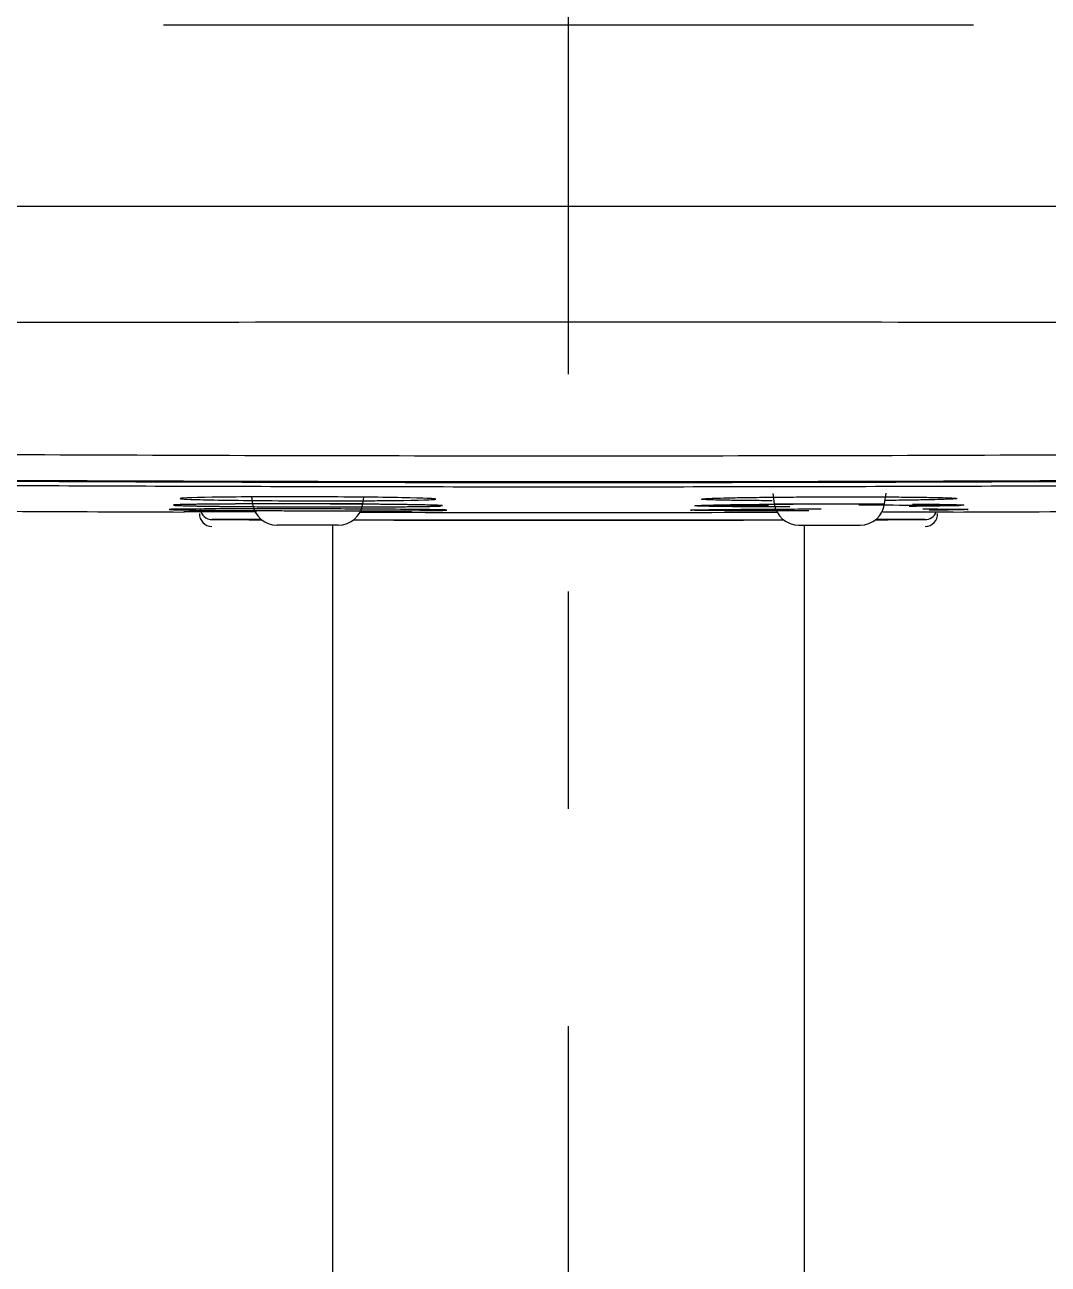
# Model space of a CAD drawing. Extents: x -4069 to -3649, y -4303 to -3709.
# Drawn here: x -3942.34 to -3934.1, y -3918.6 to -3908.62 of the extents above; entities that cross this region are included whole.
import ezdxf

# ---------------------------------------------------------------- set-up
doc = ezdxf.new("R2010")
doc.units = 0
doc.header["$LTSCALE"] = 7
doc.linetypes.add('CENTER', pattern=[2, 1.25, -0.25, 0.25, -0.25])
doc.layers.add('6', color=7, linetype='CONTINUOUS')
doc.layers.add('CL', color=1, linetype='CENTER')

msp = doc.modelspace()

# ---------------------------------------------------------------- linework, layer by layer
at = {"layer": '6', "color": 7, "linetype": 'Continuous'}
for p, q in [((-3940.5122, -3912.41871), (-3940.50459, -3912.4731)), ((-3939.61637, -3912.4731), (-3939.60903, -3912.42066)), ((-3936.3161, -3912.39163), (-3936.30469, -3912.4731)), ((-3935.41648, -3912.4731), (-3935.40478, -3912.38951)), ((-3939.81444, -3912.64536), (-3940.30652, -3912.64536)), ((-3939.86053, -3912.64594), (-3939.86053, -3950.72111)), ((-3936.10663, -3912.64536), (-3935.61454, -3912.64536)), ((-3936.06053, -3950.72111), (-3936.06053, -3912.64594))]:
    msp.add_line(p, q, dxfattribs=at)
at = {"layer": '6', "color": 3, "linetype": 'Continuous'}
for p, q in [((-3939.61637, -3912.4731), (-3940.50459, -3912.4731)), ((-3936.30469, -3912.4731), (-3935.41648, -3912.4731)), ((-3941.05568, -3912.54005), (-3941.05565, -3912.5395)), ((-3940.8285, -3912.60025), (-3940.82853, -3912.6008)), ((-3935.09254, -3912.6008), (-3935.09257, -3912.60025)), ((-3934.86539, -3912.54005), (-3934.86541, -3912.5395))]:
    msp.add_line(p, q, dxfattribs=at)
at = {"layer": '6', "color": 7, "linetype": 'Continuous'}
for centre, radius, start, end in [((-3937.96053, -3011.66382), 900.88155, 269.626603, 269.803149), ((-3940.82821, -3912.5008), 0.1, 188.789266, 269.817608), ((-3940.30652, -3912.44537), 0.2, 187.96961, 270), ((-3939.81444, -3912.44537), 0.2, 270, 352.03039), ((-3936.10663, -3912.44537), 0.2, 187.96961, 270), ((-3935.61454, -3912.44537), 0.2, 270, 352.03039), ((-3937.96053, -3011.66382), 900.88155, 270.196851, 270.373396), ((-3937.96053, -3011.66382), 900.94155, 269.817608, 269.842895), ((-3937.96053, -3011.66382), 900.94155, 269.889872, 270), ((-3937.96053, -3011.66382), 900.94155, 270, 270.110128), ((-3937.96053, -3011.66382), 900.94155, 270.157105, 270.182392), ((-3935.09286, -3912.5008), 0.1, 270.182392, 336.948655)]:
    msp.add_arc(centre, radius, start, end, dxfattribs=at)
at = {"layer": '6', "color": 3, "linetype": 'Continuous', "extrusion": (0, 0.001109, 0.999999)}
for centre, start, end in [((-3940.83115, -3912.5543, -4.56944), 177.000002, 269.81761), ((-3935.08991, -3912.5543, -4.56944), 270.18239, 2.999998)]:
    msp.add_arc(centre, 0.1, start, end, dxfattribs=at)
at = {"layer": '6', "color": 7, "linetype": 'Continuous'}
for centre, major_axis, start_param, end_param in [((-3937.96053, -3014.0339), (899.80267, 0), 4.7104672, 4.7143108), ((-3937.96053, -3014.02187), (-899.75415, 0), 1.5689309, 1.5726618)]:
    msp.add_ellipse(centre, major_axis=major_axis, ratio=0.99863, start_param=start_param, end_param=end_param, dxfattribs=at)
for points, knots in [([(-3941.22107, -3908.61699), (-3940.79409, -3908.61711), (-3940.28327, -3908.61726), (-3939.17069, -3908.61752), (-3938.56283, -3908.61762), (-3937.35867, -3908.61762), (-3936.75045, -3908.61752), (-3935.63871, -3908.61726), (-3935.12697, -3908.61711), (-3934.69999, -3908.61699)], [0, 0, 0, 0, 0.25, 0.25, 0.5, 0.5, 0.75, 0.75, 1, 1, 1, 1]), ([(-3957.77944, -3912.09524), (-3956.93589, -3912.11221), (-3955.28566, -3912.14539), (-3951.98388, -3912.20085), (-3948.69794, -3912.2439), (-3945.39409, -3912.27401), (-3942.91455, -3912.29018), (-3940.43756, -3912.29985), (-3937.95913, -3912.30308), (-3935.4821, -3912.29985), (-3932.17763, -3912.28692), (-3928.04742, -3912.25467), (-3923.9372, -3912.20085), (-3920.63542, -3912.14539), (-3918.98519, -3912.11221), (-3918.14162, -3912.09524)], [0, 0, 0, 0, 0.0639064, 0.1250195, 0.2500217, 0.3126207, 0.3750138, 0.4376134, 0.5000004, 0.5624934, 0.624987, 0.7499783, 0.8749805, 0.9360924, 1, 1, 1, 1]), ([(-3939.03878, -3912.4384), (-3939.03853, -3912.43838), (-3939.03828, -3912.43835), (-3939.03804, -3912.43832), (-3939.00111, -3912.43422), (-3939.07556, -3912.42972), (-3939.40042, -3912.42232), (-3939.65166, -3912.41945), (-3940.18392, -3912.41707), (-3940.46369, -3912.41754), (-3940.89702, -3912.42163), (-3941.04209, -3912.42517), (-3941.10751, -3912.43245), (-3941.06833, -3912.43593), (-3940.96951, -3912.43909)], [0, 0, 0, 0, 0.0013566, 0.0013566, 0.0013566, 0.2098419, 0.2098419, 0.4183273, 0.4183273, 0.6268127, 0.6268127, 0.835298, 0.835298, 1, 1, 1, 1]), ([(-3936.88228, -3912.4384), (-3936.8913, -3912.43739), (-3936.89449, -3912.43527), (-3936.86075, -3912.43205), (-3936.79193, -3912.4289), (-3936.68869, -3912.42595), (-3936.54937, -3912.42337), (-3936.38421, -3912.42116), (-3936.20001, -3912.41938), (-3936.00352, -3912.41815), (-3935.80132, -3912.4176), (-3935.601, -3912.41764), (-3935.40961, -3912.41827), (-3935.23564, -3912.41949), (-3935.08817, -3912.42131), (-3934.96973, -3912.42359), (-3934.8839, -3912.42625), (-3934.83542, -3912.4292), (-3934.82907, -3912.43234), (-3934.86177, -3912.43553), (-3934.93154, -3912.43865), (-3935.03677, -3912.44158), (-3935.17585, -3912.44421), (-3935.30728, -3912.44598), (-3935.39002, -3912.44686), (-3935.41359, -3912.4471)], [0, 0, 0, 0, 0.0446676, 0.0902743, 0.1356423, 0.1796118, 0.2234778, 0.2684835, 0.3136005, 0.357843, 0.4019799, 0.4468654, 0.4918447, 0.5362968, 0.5806464, 0.6254097, 0.6702451, 0.7148371, 0.7593563, 0.8040326, 0.8487095, 0.8932368, 0.9378244, 0.9826131, 1, 1, 1, 1]), ([(-3939.05473, -3912.52135), (-3939.08547, -3912.52086), (-3939.12209, -3912.52038), (-3939.33966, -3912.51795), (-3939.61181, -3912.51624), (-3940.18947, -3912.51435), (-3940.49362, -3912.51415), (-3940.96579, -3912.51541), (-3941.12457, -3912.51684), (-3941.20654, -3912.52051), (-3941.12912, -3912.52271), (-3940.7739, -3912.52667), (-3940.50301, -3912.52836), (-3939.92524, -3912.53024), (-3939.61915, -3912.53043), (-3939.15353, -3912.52919), (-3938.99331, -3912.52778), (-3938.95118, -3912.52594)], [0, 0, 0, 0, 0.0332168, 0.0332168, 0.1714013, 0.1714013, 0.3095857, 0.3095857, 0.4477702, 0.4477702, 0.5859546, 0.5859546, 0.7241391, 0.7241391, 0.8623235, 0.8623235, 1, 1, 1, 1]), ([(-3938.95118, -3912.52594), (-3938.95103, -3912.52593), (-3938.95087, -3912.52592), (-3938.95072, -3912.52592), (-3938.90931, -3912.52407), (-3938.98885, -3912.52187), (-3939.33966, -3912.51795), (-3939.61181, -3912.51624), (-3940.18947, -3912.51435), (-3940.49362, -3912.51415), (-3940.96579, -3912.51541), (-3941.12457, -3912.51684), (-3941.1733, -3912.51902), (-3941.17682, -3912.51938), (-3941.17623, -3912.51975)], [0, 0, 0, 0, 0.0008767, 0.0008767, 0.0008767, 0.2393841, 0.2393841, 0.4778914, 0.4778914, 0.7163987, 0.7163987, 0.9549061, 0.9549061, 1, 1, 1, 1]), ([(-3940.4985, -3912.5281), (-3940.40772, -3912.52858), (-3940.31196, -3912.52898), (-3939.92524, -3912.53024), (-3939.61915, -3912.53043), (-3939.15353, -3912.52919), (-3938.99331, -3912.52778), (-3938.95118, -3912.52594)], [0, 0, 0, 0, 0.1450343, 0.1450343, 0.5733043, 0.5733043, 1, 1, 1, 1]), ([(-3938.94002, -3912.52484), (-3938.94257, -3912.52325), (-3939.0218, -3912.5215), (-3939.28128, -3912.5186), (-3939.44138, -3912.5174), (-3939.62077, -3912.51647)], [0, 0, 0, 0, 0.549001, 0.549001, 1, 1, 1, 1]), ([(-3936.96982, -3912.52594), (-3936.9814, -3912.52535), (-3936.97843, -3912.52409), (-3936.91311, -3912.52211), (-3936.79172, -3912.52015), (-3936.6038, -3912.51838), (-3936.37523, -3912.51684), (-3936.14352, -3912.51569), (-3935.99019, -3912.51519), (-3935.9284, -3912.51503)], [0, 0, 0, 0, 0.1515018, 0.3065166, 0.4551845, 0.5991548, 0.7496063, 0.8995448, 1, 1, 1, 1]), ([(-3936.02774, -3912.53004), (-3936.05327, -3912.53007), (-3936.16843, -3912.53019), (-3936.36609, -3912.53019), (-3936.59507, -3912.52972), (-3936.78017, -3912.52882), (-3936.91241, -3912.52755), (-3936.9587, -3912.5265), (-3936.96982, -3912.52594)], [0, 0, 0, 0, 0.0541015, 0.2453258, 0.4357867, 0.6246626, 0.8121481, 1, 1, 1, 1]), ([(-3936.93491, -3912.49109), (-3936.94537, -3912.49023), (-3936.94651, -3912.48843), (-3936.89814, -3912.48566), (-3936.81909, -3912.4834), (-3936.73292, -3912.48172), (-3936.63102, -3912.48016), (-3936.47752, -3912.47838), (-3936.30161, -3912.47691), (-3936.18873, -3912.47621), (-3936.15156, -3912.476)], [0, 0, 0, 0, 0.154729, 0.3124885, 0.4676289, 0.5427315, 0.6173494, 0.7704342, 0.92558, 1, 1, 1, 1]), ([(-3936.17943, -3912.4991), (-3936.19263, -3912.49909), (-3936.28141, -3912.49897), (-3936.4384, -3912.49852), (-3936.62612, -3912.49732), (-3936.77689, -3912.49564), (-3936.88524, -3912.49354), (-3936.92467, -3912.49193), (-3936.93491, -3912.49109)], [0, 0, 0, 0, 0.0337885, 0.2284904, 0.4216277, 0.6146585, 0.8074333, 1, 1, 1, 1]), ([(-3936.32258, -3912.44914), (-3936.37985, -3912.44883), (-3936.49174, -3912.44803), (-3936.63652, -3912.44626), (-3936.75494, -3912.444), (-3936.84088, -3912.44136), (-3936.87337, -3912.43941), (-3936.88228, -3912.4384)], [0, 0, 0, 0, 0.1923649, 0.3934067, 0.5963255, 0.7990973, 1, 1, 1, 1]), ([(-3936.35023, -3912.48935), (-3936.40337, -3912.48979), (-3936.5404, -3912.49089), (-3936.70399, -3912.49115), (-3936.79051, -3912.49205), (-3936.81962, -3912.49249)], [0, 0, 0, 0, 0.256718, 0.6935551, 1, 1, 1, 1]), ([(-3934.81947, -3912.4908), (-3934.81945, -3912.4905), (-3934.84226, -3912.48919), (-3935.05125, -3912.48714), (-3935.39525, -3912.48581), (-3935.58725, -3912.48567), (-3935.62438, -3912.48567)], [0, 0, 0, 0, 0.1289061, 0.5614887, 0.9162699, 1, 1, 1, 1]), ([(-3935.19241, -3912.4759), (-3935.18699, -3912.47594), (-3935.15099, -3912.47617), (-3935.05787, -3912.4769), (-3934.93545, -3912.47839), (-3934.82542, -3912.48064), (-3934.77462, -3912.48327), (-3934.78075, -3912.48605), (-3934.83997, -3912.48877), (-3934.94975, -3912.49141), (-3935.08271, -3912.4935), (-3935.18037, -3912.49464), (-3935.21791, -3912.49504)], [0, 0, 0, 0, 0.0104343, 0.0697916, 0.1902651, 0.3118648, 0.4474455, 0.5681346, 0.6872647, 0.8074786, 0.9295379, 1, 1, 1, 1]), ([(-3935.11002, -3912.51504), (-3935.05329, -3912.51526), (-3934.97059, -3912.51569), (-3934.88079, -3912.51644), (-3934.80055, -3912.51735), (-3934.74388, -3912.5187), (-3934.73947, -3912.52021), (-3934.77291, -3912.52149), (-3934.8251, -3912.52278), (-3934.91865, -3912.52418), (-3935.01592, -3912.5252), (-3935.0588, -3912.5256)], [0, 0, 0, 0, 0.1284898, 0.207416, 0.2847258, 0.43776, 0.5890493, 0.6662531, 0.7450942, 0.8970651, 1, 1, 1, 1]), ([(-3940.47173, -3912.53972), (-3940.48638, -3912.53969), (-3940.51892, -3912.53964), (-3940.57132, -3912.53956), (-3940.61816, -3912.5395), (-3940.65307, -3912.53945), (-3940.67109, -3912.53943), (-3940.6831, -3912.53941), (-3940.69517, -3912.5394), (-3940.70875, -3912.53938), (-3940.72242, -3912.53936), (-3940.73683, -3912.53935), (-3940.75095, -3912.53933), (-3940.76655, -3912.53932), (-3940.78618, -3912.5393), (-3940.80756, -3912.53928), (-3940.82697, -3912.53926), (-3940.83854, -3912.53925), (-3940.84417, -3912.53925), (-3940.84781, -3912.53925), (-3940.85323, -3912.53924), (-3940.86388, -3912.53924), (-3940.88081, -3912.53923), (-3940.90001, -3912.53922), (-3940.91741, -3912.53921), (-3940.93025, -3912.53921), (-3940.93934, -3912.53921), (-3940.95234, -3912.53921), (-3940.9692, -3912.53922), (-3940.98545, -3912.53923), (-3940.99624, -3912.53924), (-3941.0032, -3912.53924), (-3941.00813, -3912.53925), (-3941.01239, -3912.53926), (-3941.01632, -3912.53926), (-3941.02038, -3912.53927), (-3941.02613, -3912.53929), (-3941.03315, -3912.53931), (-3941.03996, -3912.53933), (-3941.04566, -3912.53935), (-3941.04982, -3912.53937), (-3941.05252, -3912.5394), (-3941.05543, -3912.53942), (-3941.05609, -3912.53946), (-3941.05576, -3912.53949), (-3941.05565, -3912.5395)], [0, 0, 0, 0, 0.0417779, 0.0939812, 0.1561092, 0.1860402, 0.2063075, 0.214893, 0.2265596, 0.2474945, 0.2614208, 0.2745208, 0.2982548, 0.3123908, 0.3318632, 0.3708508, 0.3974317, 0.4112714, 0.4199385, 0.4220976, 0.4266609, 0.4429793, 0.4688731, 0.5043549, 0.536136, 0.555874, 0.571041, 0.589085, 0.6331036, 0.674381, 0.7002485, 0.7154238, 0.7296477, 0.7415252, 0.7525621, 0.7652844, 0.7822215, 0.8144487, 0.8452214, 0.8724002, 0.8964984, 0.9184781, 0.938712, 0.978976, 1, 1, 1, 1]), ([(-3935.43096, -3912.5397), (-3935.40414, -3912.53966), (-3935.31714, -3912.53952), (-3935.18147, -3912.53933), (-3935.04819, -3912.53923), (-3934.94862, -3912.53922), (-3934.88014, -3912.5393), (-3934.87027, -3912.53943), (-3934.86541, -3912.5395)], [0, 0, 0, 0, 0.0785232, 0.2601216, 0.4412365, 0.6293642, 0.8178255, 1, 1, 1, 1])]:
    msp.add_open_spline(points, degree=3, knots=knots, dxfattribs=at)
at = {"layer": '6', "color": 3, "linetype": 'Continuous'}
for points, knots in [([(-3957.01132, -3910.08836), (-3955.58511, -3910.08698), (-3952.81219, -3910.0843), (-3948.76857, -3910.08121), (-3944.95961, -3910.07896), (-3941.38296, -3910.07761), (-3937.17452, -3910.07701), (-3932.04187, -3910.07825), (-3925.69004, -3910.08197), (-3921.24286, -3910.08616), (-3918.90975, -3910.08836)], [0, 0, 0, 0, 0.1123762, 0.2184886, 0.3184175, 0.4122338, 0.500002, 0.6496316, 0.8161871, 1, 1, 1, 1]), ([(-3918.86859, -3911.02431), (-3920.28186, -3911.02267), (-3923.10839, -3911.0194), (-3927.35065, -3911.01597), (-3931.59405, -3911.01362), (-3935.83829, -3911.01246), (-3940.08277, -3911.01246), (-3944.32701, -3911.01362), (-3948.57041, -3911.01597), (-3952.81268, -3911.0194), (-3955.63921, -3911.02267), (-3957.05247, -3911.02431)], [0, 0, 0, 0, 0.1111112, 0.2222224, 0.3333335, 0.4444445, 0.5555555, 0.6666665, 0.7777776, 0.8888888, 1, 1, 1, 1]), ([(-3957.79776, -3911.88041), (-3956.47635, -3911.9064), (-3953.8336, -3911.95836), (-3949.86681, -3912.01534), (-3945.89884, -3912.05695), (-3941.92991, -3912.0817), (-3937.96053, -3912.09), (-3933.99115, -3912.0817), (-3930.02222, -3912.05695), (-3926.05425, -3912.01534), (-3922.08747, -3911.95836), (-3919.44472, -3911.9064), (-3918.1233, -3911.88041)], [0, 0, 0, 0, 0.1000091, 0.2000121, 0.3000106, 0.4000061, 0.5, 0.5999939, 0.6999894, 0.7999879, 0.8999909, 1, 1, 1, 1]), ([(-3918.12929, -3912.09078), (-3919.2895, -3912.11377), (-3921.54649, -3912.15851), (-3924.85104, -3912.20898), (-3928.64777, -3912.25508), (-3932.17633, -3912.28261), (-3935.48281, -3912.29554), (-3938.78938, -3912.29984), (-3942.92049, -3912.28905), (-3947.81613, -3912.25083), (-3951.89641, -3912.19779), (-3955.20035, -3912.14281), (-3956.91512, -3912.10838), (-3957.79177, -3912.09078)], [0, 0, 0, 0, 0.087839, 0.1708752, 0.2500261, 0.3750162, 0.4376759, 0.5000007, 0.6249844, 0.7499744, 0.8701714, 0.9336273, 1, 1, 1, 1]), ([(-3918.15739, -3912.13245), (-3919.00124, -3912.14942), (-3920.65108, -3912.18259), (-3923.95129, -3912.23802), (-3927.23459, -3912.28103), (-3930.53555, -3912.3111), (-3933.01244, -3912.32725), (-3935.48651, -3912.33691), (-3937.96197, -3912.34013), (-3940.43599, -3912.33691), (-3943.73678, -3912.324), (-3947.86312, -3912.29179), (-3951.96976, -3912.23802), (-3955.26997, -3912.18259), (-3956.91981, -3912.14942), (-3957.76367, -3912.13245)], [0, 0, 0, 0, 0.06398, 0.1250895, 0.2501017, 0.3126925, 0.3750638, 0.4376424, 0.5000004, 0.5624671, 0.624937, 0.7498983, 0.8749105, 0.9360187, 1, 1, 1, 1]), ([(-3939.03878, -3912.4384), (-3939.03853, -3912.43838), (-3939.03828, -3912.43835), (-3939.03804, -3912.43832), (-3939.00111, -3912.43422), (-3939.07556, -3912.42972), (-3939.40042, -3912.42232), (-3939.65166, -3912.41945), (-3940.11862, -3912.41737), (-3940.32722, -3912.41741), (-3940.5106, -3912.41836)], [0, 0, 0, 0, 0.0023566, 0.0023566, 0.0023566, 0.3645262, 0.3645262, 0.7266959, 0.7266959, 1, 1, 1, 1]), ([(-3939.6273, -3912.51644), (-3939.71482, -3912.51599), (-3939.80685, -3912.5156), (-3940.18947, -3912.51435), (-3940.49362, -3912.51415), (-3940.96579, -3912.51541), (-3941.12457, -3912.51684), (-3941.20654, -3912.52051), (-3941.12912, -3912.52271), (-3940.7739, -3912.52667), (-3940.50301, -3912.52836), (-3939.92524, -3912.53024), (-3939.61915, -3912.53043), (-3939.15353, -3912.52919), (-3938.99331, -3912.52778), (-3938.95118, -3912.52594)], [0, 0, 0, 0, 0.0513707, 0.0513707, 0.2095725, 0.2095725, 0.3677743, 0.3677743, 0.5259761, 0.5259761, 0.6841779, 0.6841779, 0.8423797, 0.8423797, 1, 1, 1, 1]), ([(-3941.14142, -3912.51793), (-3941.15171, -3912.51817), (-3941.1598, -3912.51842), (-3941.20654, -3912.52051), (-3941.12912, -3912.52271), (-3940.83295, -3912.52602), (-3940.67281, -3912.52721), (-3940.49349, -3912.52813)], [0, 0, 0, 0, 0.0777022, 0.0777022, 0.6307797, 0.6307797, 1, 1, 1, 1]), ([(-3940.96951, -3912.43909), (-3940.94324, -3912.43994), (-3940.91276, -3912.44076), (-3940.71375, -3912.44529), (-3940.46368, -3912.44811), (-3939.93132, -3912.45048), (-3939.64977, -3912.44999), (-3939.22306, -3912.44595), (-3939.07689, -3912.44247), (-3939.03878, -3912.4384)], [0, 0, 0, 0, 0.0655554, 0.0655554, 0.377714, 0.377714, 0.6898726, 0.6898726, 1, 1, 1, 1]), ([(-3939.60744, -3912.44919), (-3939.54685, -3912.44888), (-3939.48918, -3912.44847), (-3939.22306, -3912.44595), (-3939.07689, -3912.44247), (-3939.03878, -3912.4384)], [0, 0, 0, 0, 0.2008903, 0.2008903, 1, 1, 1, 1]), ([(-3939.03878, -3912.4384), (-3939.03853, -3912.43838), (-3939.03828, -3912.43835), (-3939.03804, -3912.43832), (-3939.00643, -3912.43482), (-3939.0564, -3912.43101), (-3939.17328, -3912.42767)], [0, 0, 0, 0, 0.0075459, 0.0075459, 0.0075459, 1, 1, 1, 1]), ([(-3938.95118, -3912.52594), (-3938.95103, -3912.52593), (-3938.95087, -3912.52592), (-3938.95072, -3912.52592), (-3938.91926, -3912.52451), (-3938.9576, -3912.5229), (-3939.05473, -3912.52135)], [0, 0, 0, 0, 0.0048157, 0.0048157, 0.0048157, 1, 1, 1, 1]), ([(-3940.43753, -3912.60031), (-3940.43869, -3912.60031), (-3940.48758, -3912.60024), (-3940.57779, -3912.60012), (-3940.686, -3912.60002), (-3940.76583, -3912.60002), (-3940.81822, -3912.60008), (-3940.82508, -3912.60019), (-3940.8285, -3912.60025)], [0, 0, 0, 0, 0.004835, 0.2041541, 0.4028898, 0.6021669, 0.8013979, 1, 1, 1, 1]), ([(-3935.09257, -3912.60025), (-3935.096, -3912.60019), (-3935.10292, -3912.60008), (-3935.15507, -3912.60002), (-3935.23437, -3912.60002), (-3935.34228, -3912.60011), (-3935.43291, -3912.60024), (-3935.48239, -3912.60031), (-3935.48431, -3912.60031)], [0, 0, 0, 0, 0.1967114, 0.3956165, 0.5950278, 0.7934406, 0.991971, 1, 1, 1, 1])]:
    msp.add_open_spline(points, degree=3, knots=knots, dxfattribs=at)
at = {"layer": '6', "color": 7, "linetype": 'Continuous'}
for points, weights, knots in [([(-3941.10698, -3912.48147), (-3941.11726, -3912.48188), (-3941.12527, -3912.48231), (-3941.1699, -3912.48577), (-3941.09423, -3912.4892), (-3940.81159, -3912.494), (-3940.66475, -3912.49562), (-3940.50016, -3912.49682)], [0.999996887167, 0.99999689016, 0.999996893235, 0.999996918129, 0.999996942505, 0.999996976327, 0.999996987629, 0.999996996037], [0, 0, 0, 0, 0.0810354, 0.0810354, 0.6419764, 0.6419764, 1, 1, 1, 1]), ([(-3939.61561, -3912.47698), (-3939.70869, -3912.47629), (-3939.80747, -3912.47574), (-3940.18809, -3912.47426), (-3940.48244, -3912.47441), (-3940.93881, -3912.47717), (-3941.09191, -3912.47972), (-3941.1699, -3912.48577), (-3941.09423, -3912.4892), (-3940.74918, -3912.49506), (-3940.4865, -3912.49736), (-3939.92683, -3912.49953), (-3939.63062, -3912.49936), (-3939.18089, -3912.49664), (-3939.02652, -3912.49412), (-3938.98614, -3912.49109)], [0.999996854687, 0.999996849719, 0.999996845687, 0.99999683492, 0.999996835996, 0.999996856087, 0.999996874626, 0.999996918129, 0.999996942505, 0.999996983795, 0.999996999837, 0.999997014884, 0.999997013739, 0.999996994781, 0.999996977226, 0.999996955826], [0, 0, 0, 0, 0.0567127, 0.0567127, 0.2140615, 0.2140615, 0.3714103, 0.3714103, 0.5287591, 0.5287591, 0.6861079, 0.6861079, 0.8434567, 0.8434567, 1, 1, 1, 1])]:
    msp.add_rational_spline(points, weights, degree=3, knots=knots, dxfattribs=at)
at = {"layer": '6', "color": 3, "linetype": 'Continuous'}
for points, weights, knots in [([(-3940.50807, -3912.47493), (-3940.5795, -3912.47512), (-3940.64759, -3912.47541), (-3940.93881, -3912.47717), (-3941.09191, -3912.47972), (-3941.13897, -3912.48337), (-3941.14213, -3912.48402), (-3941.14054, -3912.48467)], [0.999996839771, 0.999996841176, 0.999996843267, 0.999996856087, 0.999996874626, 0.999996900877, 0.99999690549, 0.999996910158], [0, 0, 0, 0, 0.1862579, 0.1862579, 0.8605081, 0.8605081, 1, 1, 1, 1]), ([(-3938.97559, -3912.48927), (-3938.97906, -3912.48671), (-3939.05627, -3912.48401), (-3939.30303, -3912.47982), (-3939.44995, -3912.4782), (-3939.61478, -3912.47698)], [0.999996942921, 0.999996924757, 0.999996905484, 0.999996875283, 0.999996863541, 0.999996854731], [0, 0, 0, 0, 0.5591204, 0.5591204, 1, 1, 1, 1])]:
    msp.add_rational_spline(points, weights, degree=3, knots=knots, dxfattribs=at)
msp.add_open_spline([(-3939.10804, -3912.44213), (-3939.07463, -3912.44097), (-3939.05107, -3912.43972), (-3939.03878, -3912.4384)], degree=3, dxfattribs=at)
at = {"layer": 'CL'}
msp.add_line((-3937.96053, -4135.42939), (-3937.96053, -3887.31074), dxfattribs=at)

doc.saveas('drawing.dxf')
